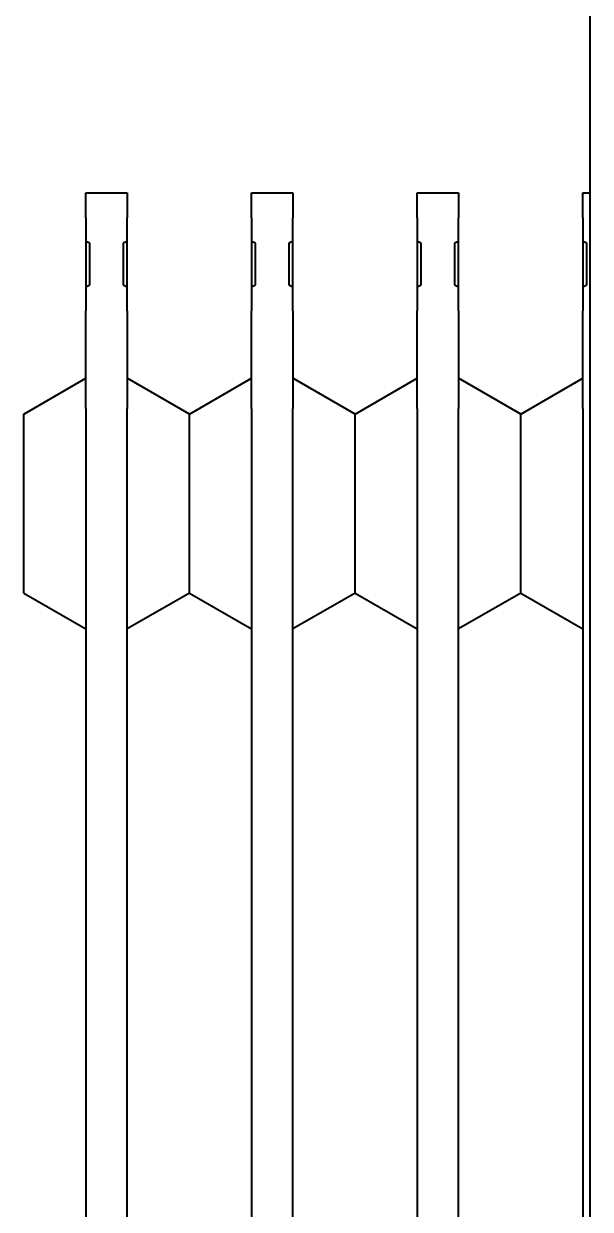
# Model space of a CAD drawing. Header units: millimetres. Extents: x 9486 to 14955, y -8999 to 1872.
# Drawn here: x 12243.4 to 12380.2, y -7952.7 to -7666.6 of the extents above; entities that cross this region are included whole.
import ezdxf

# ---------------------------------------------------------------- set-up
doc = ezdxf.new("R2010")
doc.units = ezdxf.units.MM
doc.layers.add('가시적인 것(ISO)', color=3, linetype='Continuous', lineweight=40)

# ---------------------------------------------------------------- blocks, each defined once
blk = doc.blocks.new('A$C74B527A4')
at = {"layer": '가시적인 것(ISO)'}
blk.add_line((-200, -555.7), (-200, -31.2), dxfattribs=at)

msp = doc.modelspace()

# ---------------------------------------------------------------- linework, layer by layer
at = {"layer": '가시적인 것(ISO)'}
for p, q in [((12258.398, -7713.42), (12258.398, -7707.389)), ((12258.398, -7707.389), (12268.398, -7707.389)), ((12268.398, -7707.389), (12268.398, -7713.42)), ((12298.398, -7713.42), (12298.398, -7707.389)), ((12298.398, -7707.389), (12308.398, -7707.389)), ((12308.398, -7707.389), (12308.398, -7713.42)), ((12338.398, -7713.42), (12338.398, -7707.389)), ((12338.398, -7707.389), (12348.398, -7707.389)), ((12348.398, -7707.389), (12348.398, -7713.42)), ((12378.398, -7713.42), (12378.398, -7707.389)), ((12378.398, -7707.389), (12380.198, -7707.389)), ((12258.398, -7713.42), (12258.398, -7719.17)), ((12268.398, -7719.17), (12268.398, -7713.42)), ((12298.398, -7713.42), (12298.398, -7719.17)), ((12308.398, -7719.17), (12308.398, -7713.42)), ((12338.398, -7713.42), (12338.398, -7719.17)), ((12348.398, -7719.17), (12348.398, -7713.42)), ((12378.398, -7713.42), (12378.398, -7719.17)), ((12259.398, -7719.603), (12258.398, -7719.17)), ((12258.398, -7719.17), (12258.398, -7730.089)), ((12259.398, -7729.655), (12259.398, -7719.603)), ((12268.398, -7719.17), (12267.398, -7719.603)), ((12267.398, -7719.603), (12267.398, -7729.655)), ((12268.398, -7730.089), (12268.398, -7719.17)), ((12299.398, -7719.603), (12298.398, -7719.17)), ((12298.398, -7719.17), (12298.398, -7730.089)), ((12299.398, -7729.655), (12299.398, -7719.603)), ((12308.398, -7719.17), (12307.398, -7719.603)), ((12307.398, -7719.603), (12307.398, -7729.655)), ((12308.398, -7730.089), (12308.398, -7719.17)), ((12339.398, -7719.603), (12338.398, -7719.17)), ((12338.398, -7719.17), (12338.398, -7730.089)), ((12339.398, -7729.655), (12339.398, -7719.603)), ((12348.398, -7719.17), (12347.398, -7719.603)), ((12347.398, -7719.603), (12347.398, -7729.655)), ((12348.398, -7730.089), (12348.398, -7719.17)), ((12379.398, -7719.603), (12378.398, -7719.17)), ((12378.398, -7719.17), (12378.398, -7730.089)), ((12379.398, -7729.655), (12379.398, -7719.603)), ((12258.398, -7730.089), (12259.398, -7729.655)), ((12258.398, -7730.089), (12258.398, -7735.931)), ((12267.398, -7729.655), (12268.398, -7730.089)), ((12268.398, -7735.931), (12268.398, -7730.089)), ((12298.398, -7730.089), (12299.398, -7729.655)), ((12298.398, -7730.089), (12298.398, -7735.931)), ((12307.398, -7729.655), (12308.398, -7730.089)), ((12308.398, -7735.931), (12308.398, -7730.089)), ((12338.398, -7730.089), (12339.398, -7729.655)), ((12338.398, -7730.089), (12338.398, -7735.931)), ((12347.398, -7729.655), (12348.398, -7730.089)), ((12348.398, -7735.931), (12348.398, -7730.089)), ((12378.398, -7730.089), (12379.398, -7729.655)), ((12378.398, -7730.089), (12378.398, -7735.931)), ((12258.398, -7759.423), (12258.398, -7735.931)), ((12268.398, -7735.931), (12268.398, -7759.423)), ((12298.398, -7759.423), (12298.398, -7735.931)), ((12308.398, -7735.931), (12308.398, -7759.423)), ((12338.398, -7759.423), (12338.398, -7735.931)), ((12348.398, -7735.931), (12348.398, -7759.423)), ((12378.398, -7759.423), (12378.398, -7735.931)), ((12243.398, -7760.799), (12258.398, -7752.139)), ((12283.398, -7760.799), (12268.398, -7752.139)), ((12283.398, -7760.799), (12298.398, -7752.139)), ((12323.398, -7760.799), (12308.398, -7752.139)), ((12323.398, -7760.799), (12338.398, -7752.139)), ((12363.398, -7760.799), (12348.398, -7752.139)), ((12363.398, -7760.799), (12378.398, -7752.139)), ((12243.398, -7803.979), (12243.398, -7760.799)), ((12258.398, -7759.423), (12258.398, -8405.355)), ((12268.398, -8405.355), (12268.398, -7759.423)), ((12283.398, -7803.979), (12283.398, -7760.799)), ((12298.398, -7759.423), (12298.398, -8405.355)), ((12308.398, -8405.355), (12308.398, -7759.423)), ((12323.398, -7803.979), (12323.398, -7760.799)), ((12338.398, -7759.423), (12338.398, -8405.355)), ((12348.398, -8405.355), (12348.398, -7759.423)), ((12363.398, -7803.979), (12363.398, -7760.799)), ((12378.398, -7759.423), (12378.398, -8405.355)), ((12243.398, -7803.979), (12258.398, -7812.639)), ((12283.398, -7803.979), (12268.398, -7812.639)), ((12283.398, -7803.979), (12298.398, -7812.639)), ((12323.398, -7803.979), (12308.398, -7812.639)), ((12323.398, -7803.979), (12338.398, -7812.639)), ((12363.398, -7803.979), (12348.398, -7812.639)), ((12363.398, -7803.979), (12378.398, -7812.639))]:
    msp.add_line(p, q, dxfattribs=at)

# ---------------------------------------------------------------- block references
msp.add_blockref('A$C74B527A4', (12580.198, -7587.189))

doc.saveas('drawing.dxf')
